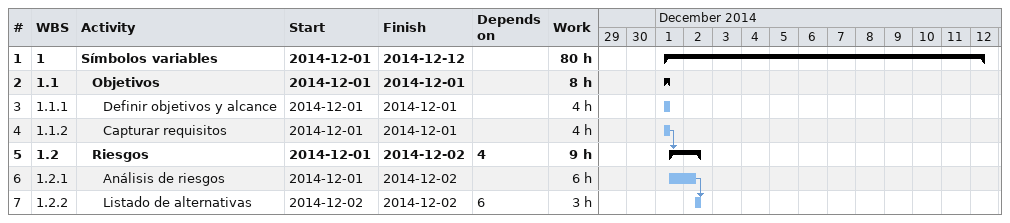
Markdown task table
| ID | WBS | Task | Start | Finish | Predecessors | Work (h) |
|---|---|---|---|---|---|---|
| 1 | 1 | **Símbolos variables** | 2014-12-01 | 2014-12-12 |  | 80 |
| 2 | 1.1 | **Objetivos** | 2014-12-01 | 2014-12-01 |  | 8 |
| 3 | 1.1.1 | Definir objetivos y alcance | 2014-12-01 | 2014-12-01 |  | 4 |
| 4 | 1.1.2 | Capturar requisitos | 2014-12-01 | 2014-12-01 |  | 4 |
| 5 | 1.2 | **Riesgos** | 2014-12-01 | 2014-12-02 | 4 | 9 |
| 6 | 1.2.1 | Análisis de riesgos | 2014-12-01 | 2014-12-02 |  | 6 |
| 7 | 1.2.2 | Listado de alternativas | 2014-12-02 | 2014-12-02 | 6 | 3 |
